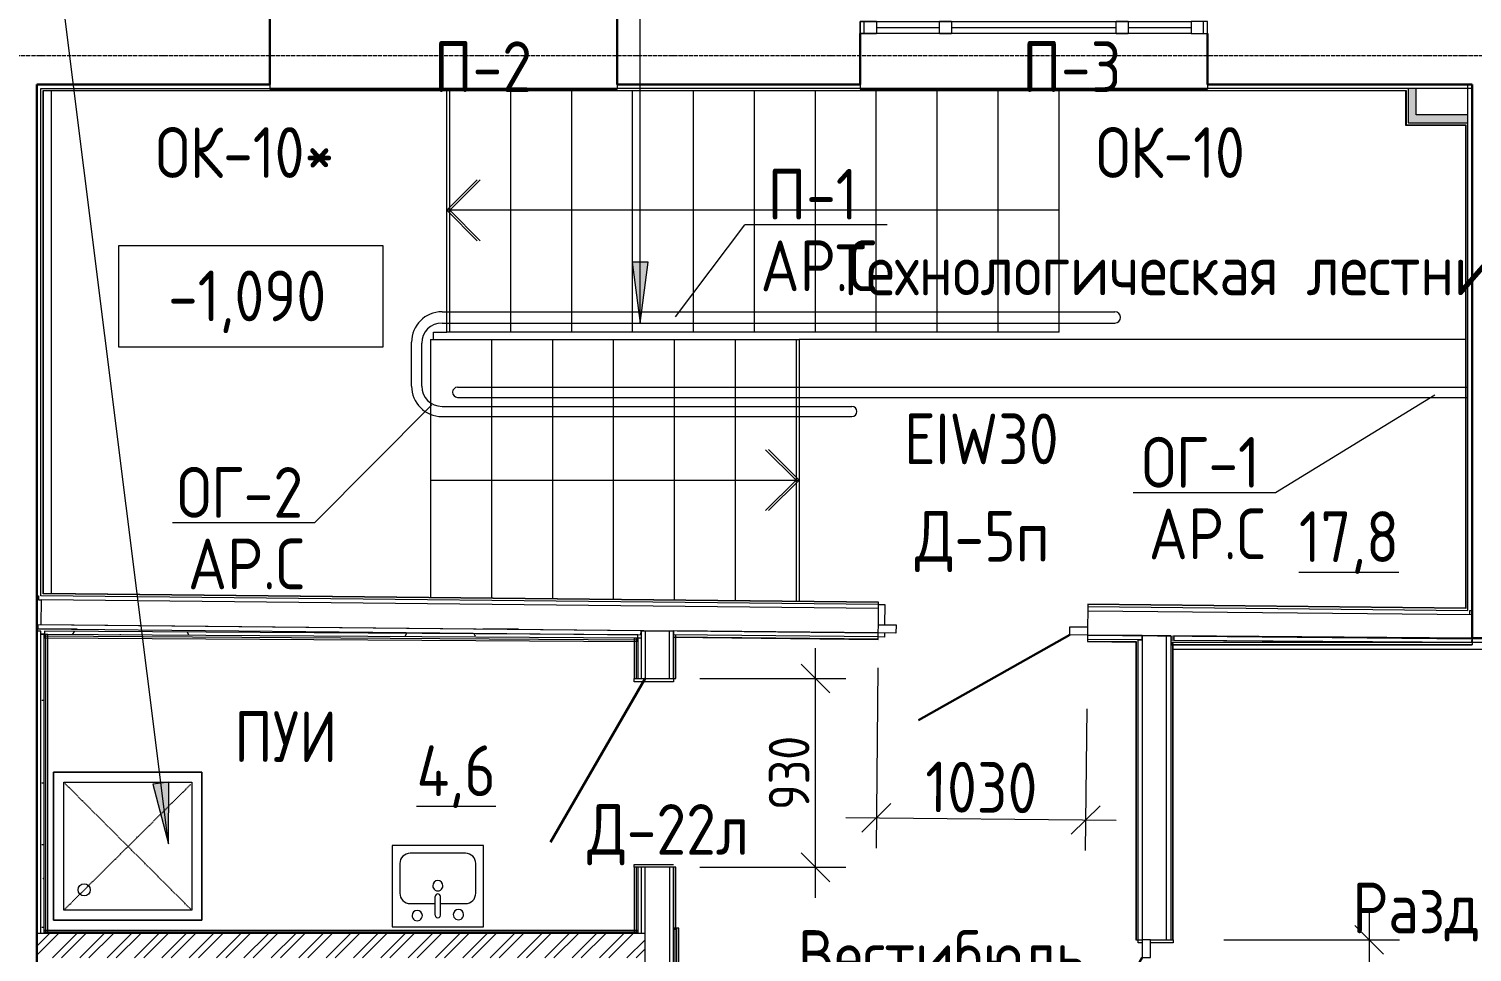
# Model space of a CAD drawing. Header units: millimetres. Extents: x -11345 to 411485, y -9810 to 73012.
# Drawn here: x 42759 to 49867, y 15828 to 20376 of the extents above; entities that cross this region are included whole.
import ezdxf

# ---------------------------------------------------------------- set-up
doc = ezdxf.new("R2010")
doc.units = ezdxf.units.MM
for name, pattern in [('ADSK_Линия сетки', [25, 20, -2.5, 0, -2.5]), ('ADSK_Штрихпунктирная 2 точки_ш15 п1_5 п1_5 п1_5', [19.5, 15, -1.5, 0, -1.5, 0, -1.5]), ('Hidden', [7.14375, 4.7625, -2.38125])]:
    doc.linetypes.add(name, pattern=pattern)
for name, color, linetype, lineweight in [('_ Окна', 7, 'Continuous', 9), ('Аннотация', 7, 'Continuous', 18), ('Двери', 7, 'Continuous', 9), ('Лестницы', 7, 'Continuous', 9), ('Марки дверей', 7, 'Continuous', 20), ('Марки окон', 7, 'Continuous', 20), ('Марки помещений', 7, 'Continuous', 20), ('Окна', 7, 'Continuous', 9), ('Оси', 253, 'Continuous', 9), ('Отметки', 7, 'Continuous', 9), ('Перекрытие', 7, 'Continuous', 9), ('Размеры', 7, 'Continuous', 5), ('Сантехника', 7, 'Continuous', 18), ('Стены внутренние', 7, 'Continuous', 18), ('Стены наружные', 7, 'Continuous', 18), ('Стены несущие', 7, 'Continuous', 30), ('Стены отделка', 7, 'Continuous', 30), ('Стены перегородки', 7, 'Continuous', 30), ('Стены штриховка', 7, 'Continuous', 9), ('Стрелки вверх', 7, 'Continuous', 18)]:
    doc.layers.add(name, color=color, linetype=linetype, lineweight=lineweight)
doc.layers.add('Линии', color=7, linetype='Continuous', lineweight=9, true_color=0x00a600)
doc.styles.add('GOST Common_2', font='GOST_Common.ttf', dxfattribs={"width": 0.9, "height": 250})
doc.styles.add('GOST Common_3', font='GOST_Common.ttf', dxfattribs={"width": 0.9, "height": 250})
doc.styles.add('GOST Common_7', font='GOST_Common.ttf', dxfattribs={"width": 0.9, "height": 200})
doc.dimstyles.new('ADSK_Основной_2_5_мм_Округление_до_1_мм', dxfattribs={"dimscale": 304.8, "dimtxt": 250, "dimasz": 0.463911, "dimexe": 0.492126, "dimexo": 0.492126, "dimgap": 0.098425, "dimtad": 1, "dimdec": 0, "dimdsep": 46, "dimtxsty": 'GOST Common_3', "dimblk1": 'OBLIQUE', "dimblk2": 'OBLIQUE', "dimsah": 1, "dimcen": 0.09, "dimdle": 0.492126, "dimazin": 2, "dimtfac": 1, "dimtdec": 0, "dimtix": 1, "dimtmove": 0, "dimatfit": 3, "dimfxl": 1, "dimtvp": 1, "dimtolj": 1, "dimtzin": 0, "dimlwd": 20, "dimlwe": 20, "dimarcsym": 2})
doc.dimstyles.new('ADSK_Основной_2_мм', dxfattribs={"dimscale": 304.8, "dimtxt": 201.142999, "dimasz": 0.463911, "dimexe": 0.492126, "dimexo": 0.492126, "dimgap": 0.098425, "dimtad": 1, "dimrnd": 0.01, "dimdsep": 46, "dimtxsty": 'GOST Common_7', "dimblk1": 'OBLIQUE', "dimblk2": 'OBLIQUE', "dimsah": 1, "dimcen": 0.09, "dimdle": 0.492126, "dimazin": 2, "dimtfac": 1, "dimtdec": 4, "dimtix": 1, "dimtmove": 0, "dimatfit": 3, "dimfxl": 1, "dimtvp": 1, "dimtolj": 1, "dimtzin": 0, "dimlwd": 20, "dimlwe": 20, "dimarcsym": 2})
pattern_1 = [(0, (32053.86, 0), (406.4, 101.6), [33.528, -271.272, 33.528, -271.272, -1625.6]), (0, (32053.86, 0), (406.4, 101.6), [-609.6, 33.528, -576.072, 33.528, -271.272, -711.2]), (0, (32053.86, 0), (406.4, 101.6), [-1524, 33.528, -169.672, 33.528, -474.472]), (120, (32206.26, 50.8), (-291.1882, 301.15272), [33.528, -271.272, 33.528, -271.272, -1625.6]), (120, (32206.26, 50.8), (-291.1882, 301.15272), [-609.6, 33.528, -576.072, 33.528, -271.272, -711.2]), (120, (32206.26, 50.8), (-291.1882, 301.15272), [-1524, 33.528, -169.672, 33.528, -474.472]), (240, (32257.06, 254), (-115.2118, -402.75272), [33.528, -271.272, 33.528, -271.272, -1625.6]), (240, (32257.06, 254), (-115.2118, -402.75272), [-609.6, 33.528, -576.072, 33.528, -271.272, -711.2]), (240, (32257.06, 254), (-115.2118, -402.75272), [-1524, 33.528, -169.672, 33.528, -474.472])]

# ---------------------------------------------------------------- blocks, each defined once
blk = doc.blocks.new('AC_Дверь_Однопольная_Деревянная - 900х2100Н композитная Д-22л-3421820-План 1-го этажа')
at = {"layer": 'Двери', "lineweight": 30}
blk.add_line((465, 60), (-340.4, 525), dxfattribs=at)
blk = doc.blocks.new('Shower Tray _1_ - 730 x 730mm-V7-План 1-го этажа')
at = {"layer": 'Сантехника'}
for p, q in [((-365, 365), (-365, -365)), ((365, 365), (-365, 365)), ((-365, -365), (-365, 365)), ((-365, 365), (365, 365)), ((365, -365), (365, 365)), ((365, 365), (365, -365)), ((-315, -315), (-315, 315)), ((-315, 315), (315, 315)), ((315, 315), (315, -315)), ((315, -315), (-315, -315)), ((-365, -365), (365, -365)), ((365, -365), (-365, -365))]:
    blk.add_line(p, q, dxfattribs=at)
at = {"layer": 'Сантехника', "color": 8, "linetype": 'Hidden', "lineweight": 9, "true_color": 0x808080}
for p, q in [((-315, -315), (315, 315)), ((-315, 315), (304.3, -309.7))]:
    blk.add_line(p, q, dxfattribs=at)
at = {"layer": 'Сантехника'}
blk.add_circle((-215, 215), 30, dxfattribs=at)
blk = doc.blocks.new('Sink - Kitchen _11_ - 450 x 400mm-658719-План 1-го этажа')
at = {"layer": 'Сантехника'}
for p, q in [((240.7, 202.3), (-209.3, 202.3)), ((-209.3, 202.3), (-209.3, -197.7)), ((-209.3, 202.3), (-209.3, -197.7)), ((240.7, 202.3), (-209.3, 202.3)), ((3, 145.2), (3, 53.1)), ((28.4, 145.2), (28.4, 53.1)), ((240.7, -197.7), (240.7, 202.3)), ((240.7, -197.7), (240.7, 202.3)), ((3, 88), (-120.4, 88)), ((151.8, 88), (28.4, 88)), ((-171.2, 37.2), (-171.2, -108.8)), ((202.6, -108.8), (202.6, 37.2)), ((-209.3, -197.7), (240.7, -197.7)), ((-209.3, -197.7), (240.7, -197.7)), ((-120.4, -159.6), (151.8, -159.6))]:
    blk.add_line(p, q, dxfattribs=at)
for centre, radius, start, end in [((-85.9, 142.1), 25.4, 360, 180), ((15.7, 145.2), 12.7, 360, 180), ((117.3, 147.3), 25.4, 360, 180), ((117.3, 147.3), 25.4, 180, 0), ((-120.4, 37.2), 50.8, 90, 180), ((-85.9, 142.1), 25.4, 180, 0), ((151.8, 37.2), 50.8, 360, 90), ((15.7, 0), 25.4, 360, 180), ((15.7, 0), 25.4, 180, 0), ((15.7, 53.1), 12.7, 180, 0), ((-120.4, -108.8), 50.8, 180, 270), ((151.8, -108.8), 50.8, 270, 0)]:
    blk.add_arc(centre, radius, start, end, dxfattribs=at)
blk = doc.blocks.new('АС_Дверь_Однопольная_Алюминиевая - 1030х2200 алюм ост с мат_плёнкой Д19л-6262971-План 1-го этажа')
at = {"layer": 'Двери'}
for p, q in [((-303, -20), (-390, -20)), ((-390, -20), (-390, -60)), ((-390, -60), (-303, -60)), ((-303, -60), (-303, -20)), ((640, -20), (553, -20)), ((553, -20), (553, -60)), ((553, -60), (640, -60)), ((640, -60), (640, -20))]:
    blk.add_line(p, q, dxfattribs=at)
at = {"layer": 'Двери', "lineweight": 30}
blk.add_line((-303, -60), (438.3, -488), dxfattribs=at)
blk = doc.blocks.new('окна_rehau_трехпольное - 1710х630 и 610Н_нов_ ок-10-V42-План 1-го этажа')
at = {"layer": '_ Окна', "lineweight": 18}
for p, q in [((-855, -5), (-855, 55)), ((-855, 55), (-775, 55)), ((-775, 55), (-775, -5)), ((-465, -5), (-465, 55)), ((-465, 55), (-405, 55)), ((-405, 55), (-405, -5)), ((405, -5), (405, 55)), ((405, 55), (465, 55)), ((465, 55), (465, -5)), ((775, 55), (775, -5)), ((855, 55), (775, 55)), ((855, -5), (855, 55)), ((-775, -5), (-855, -5)), ((-405, -5), (-465, -5)), ((465, -5), (405, -5)), ((775, -5), (855, -5))]:
    blk.add_line(p, q, dxfattribs=at)
at = {"layer": '_ Окна'}
for p, q in [((-835, -5), (-835, 55)), ((-775, 25), (-465, 25)), ((-405, 25), (405, 25)), ((465, 25), (775, 25)), ((835, -5), (835, 55))]:
    blk.add_line(p, q, dxfattribs=at)
at = {"layer": 'Окна'}
for p, q in [((-855, 55), (-855, -5)), ((-775, 55), (-855, 55)), ((-775, 55), (-465, 55)), ((-405, 55), (-465, 55)), ((-405, 55), (405, 55)), ((465, 55), (405, 55)), ((465, 55), (775, 55)), ((855, 55), (775, 55)), ((855, -5), (855, 55)), ((-855, -5), (-775, -5)), ((-465, -5), (-775, -5)), ((-465, -5), (-405, -5)), ((405, -5), (-405, -5)), ((405, -5), (465, -5)), ((775, -5), (465, -5)), ((775, -5), (855, -5))]:
    blk.add_line(p, q, dxfattribs=at)
blk = doc.blocks.new('АС_Дверь_Однопольная_Алюминиевая - 1000х2200 алюм ост Д27пр EIW30-6941240-План 1-го этажа')
at = {"layer": 'Двери'}
for p, q in [((-390, -20), (-303, -20)), ((-390, -60), (-390, -20)), ((-303, -60), (-390, -60)), ((-303, -20), (-303, -60)), ((553, -20), (640, -20)), ((553, -60), (553, -20)), ((640, -60), (553, -60)), ((640, -20), (640, -60))]:
    blk.add_line(p, q, dxfattribs=at)
at = {"layer": 'Двери', "lineweight": 30}
blk.add_line((553, -60), (-188.3, -488), dxfattribs=at)
blk = doc.blocks.new('Высотные отметки - Рамка-12095-План 1-го этажа')
at = {"layer": 'Аннотация', "lineweight": 20}
for p, q in [((-6.5, 0), (-6.5, 5)), ((-6.5, 5), (6.5, 5)), ((6.5, 5), (6.5, 0)), ((6.5, 0), (-6.5, 0))]:
    blk.add_line(p, q, dxfattribs=at)
blk = doc.blocks.new('_Oblique')
at = {"color": 0, "linetype": 'ByBlock', "lineweight": -2}
blk.add_line((-0.5, -0.5), (0.5, 0.5), dxfattribs=at)
blk = doc.blocks.new('DIMBLOCK65-План 1-го этажа')
at = {"layer": 'Defpoints', "color": 0, "transparency": 16777216}
for p in [(48493.4, 15889.5), (48493.4, 14859.5), (49359.4, 14859.5)]:
    blk.add_point(p, dxfattribs=at)
at = {"layer": 'Размеры', "color": 0, "transparency": 16777216}
for p, q in [((49359.4, 16039.5), (49359.4, 14709.5)), ((48643.4, 15889.5), (49509.4, 15889.5)), ((48643.4, 14859.5), (49509.4, 14859.5))]:
    blk.add_line(p, q, dxfattribs=at)
at = {"layer": 'Размеры', "color": 0, "transparency": 16777216, "xscale": 141.4, "yscale": 141.4, "zscale": 141.4}
for p, rotation in [((49359.4, 15889.5), 90), ((49359.4, 14859.5), 270)]:
    blk.add_blockref('_Oblique', p, dxfattribs=dict(at, rotation=rotation))
at = {"layer": 'Размеры', "color": 0, "lineweight": 20, "transparency": 16777216, "insert": (49229.4, 15374.5), "char_height": 200, "width": 560.473, "attachment_point": 5, "rotation": 90, "style": 'GOST Common_7'}
blk.add_mtext('\\A1;1030', dxfattribs=at)
blk = doc.blocks.new('DIMBLOCK66-План 1-го этажа')
at = {"layer": 'Defpoints', "color": 0, "transparency": 16777216}
for p in [(45913.9, 17176.2), (46633.2, 17176.2), (45913.9, 16246.2)]:
    blk.add_point(p, dxfattribs=at)
at = {"layer": 'Размеры', "color": 0, "transparency": 16777216}
for p, q in [((46633.2, 16096.2), (46633.2, 17326.2)), ((46063.9, 17176.2), (46783.2, 17176.2)), ((46063.9, 16246.2), (46783.2, 16246.2))]:
    blk.add_line(p, q, dxfattribs=at)
at = {"layer": 'Размеры', "color": 0, "transparency": 16777216, "xscale": 141.4, "yscale": 141.4, "zscale": 141.4}
for p, rotation in [((46633.2, 17176.2), 90), ((46633.2, 16246.2), 270)]:
    blk.add_blockref('_Oblique', p, dxfattribs=dict(at, rotation=rotation))
at = {"layer": 'Размеры', "color": 0, "lineweight": 20, "transparency": 16777216, "insert": (46503.2, 16711.2), "char_height": 200, "width": 454.106, "attachment_point": 5, "rotation": 90, "style": 'GOST Common_7'}
blk.add_mtext('\\A1;930', dxfattribs=at)
blk = doc.blocks.new('ADSK_Аннотация_Текст_сВыноской - Текст с выноской 2-3166239-План 1-го этажа')
at = {"layer": 'Аннотация', "lineweight": 20}
blk.add_line((-3.5, 0), (3.5, 0), dxfattribs=at)
blk = doc.blocks.new('DIMBLOCK115-План 1-го этажа')
at = {"layer": 'Defpoints', "color": 0, "transparency": 16777216}
for p in [(46942.3, 17378.2), (47970.3, 17176.9), (47963.1, 16479.6)]:
    blk.add_point(p, dxfattribs=at)
at = {"layer": 'Размеры', "color": 0, "transparency": 16777216}
for p, q in [((46940.7, 17228.2), (46931.7, 16340.1)), ((47968.7, 17026.9), (47961.6, 16329.6)), ((46783.2, 16491.7), (48113.1, 16478.1))]:
    blk.add_line(p, q, dxfattribs=at)
at = {"layer": 'Размеры', "color": 0, "transparency": 16777216, "xscale": 141.4, "yscale": 141.4, "zscale": 141.4}
for p, rotation in [((46933.2, 16490.1), 179.4149209932886), ((47963.1, 16479.6), 359.4149209932886)]:
    blk.add_blockref('_Oblique', p, dxfattribs=dict(at, rotation=rotation))
at = {"layer": 'Размеры', "color": 0, "lineweight": 20, "transparency": 16777216, "insert": (47449.8, 16639.9), "char_height": 250, "width": 700.591, "attachment_point": 5, "rotation": 359.41492, "style": 'GOST Common_3'}
blk.add_mtext('\\A1;1030', dxfattribs=at)
blk = doc.blocks.new('оси')
at = {"layer": 'Оси', "linetype": 'ADSK_Линия сетки'}
blk.add_line((-5146.135, 22400), (62505.288, 22400), dxfattribs=at)

msp = doc.modelspace()

# ---------------------------------------------------------------- hatches: boundary and pattern name
at = {"layer": 'Аннотация', "lineweight": 9}
for points in [[(45769.41346, 18926.853), (45808.90921, 19226.853), (45729.91771, 19226.853)], [(43446.68098, 16362.60869), (43448.60682, 16665.19125), (43370.22707, 16655.37945)]]:
    msp.add_hatch(color=256, dxfattribs=at).paths.add_polyline_path(points)
at = {"layer": 'Стены внутренние'}
for points in [[(49591.26079, 19953.02494), (49591.26079, 20082.52494), (49551.26079, 20082.52494), (49551.26079, 19953.02494)], [(49843.86393, 19913.02494), (49846.26079, 19913.02494), (49846.26079, 19953.02494), (49551.26079, 19953.02494), (49551.26079, 19913.02494), (49836.26079, 19913.02494)]]:
    msp.add_hatch(color=256, dxfattribs=at).paths.add_polyline_path(points)
at = {"layer": 'Стены внутренние', "lineweight": 9}
h = msp.add_hatch(dxfattribs=at)
h.set_pattern_fill('FP_12', color=256, style=0, pattern_type=2)
h.set_pattern_definition(pattern_1)
h.paths.add_polyline_path([(42818.86393, 15856.6821), (42833.86393, 15856.6821), (42833.86393, 17393.57571), (42818.86393, 17393.57571), (42818.86393, 15857.93533)])
h = msp.add_hatch(dxfattribs=at)
h.set_pattern_fill('FP_12', color=256, style=0, pattern_type=2)
h.set_pattern_definition(pattern_1)
h.paths.add_polyline_path([(45757.37357, 17376.29454), (45757.46998, 17391.29423), (42835.46998, 17410.07537), (42835.37357, 17395.07568), (45740.86393, 17376.40066)])
at = {"layer": 'Стены штриховка', "lineweight": 9}
h = msp.add_hatch(dxfattribs=at)
h.set_pattern_fill('ANSI32', color=256, scale=10)
h.paths.add_polyline_path([(45793.86393, 15920.1821), (42798.86393, 15920.1821), (42798.86393, 15800.1821), (45793.86393, 15800.1821)])
h.paths.add_polyline_path([(45793.86393, 15630.1821), (45793.86393, 15510.1821), (45241.36393, 15510.1821), (45241.36393, 15630.1821)])

# ---------------------------------------------------------------- linework, layer by layer
at = {"layer": 'Аннотация', "lineweight": 9}
for p, q in [((45769.41346, 18926.853), (45769.41346, 24537.86438)), ((43446.68098, 16362.60869), (42709.1861, 22253.94737)), ((45808.90921, 19226.853), (45729.91771, 19226.853)), ((45729.91771, 19226.853), (45769.41346, 18926.853)), ((45769.41346, 18926.853), (45808.90921, 19226.853)), ((43448.60682, 16665.19125), (43370.22707, 16655.37945)), ((43370.22707, 16655.37945), (43446.68098, 16362.60869)), ((43446.68098, 16362.60869), (43448.60682, 16665.19125))]:
    msp.add_line(p, q, dxfattribs=at)
at = {"layer": 'Аннотация', "lineweight": 20}
for p, q in [((45943.36917, 18957.14294), (46285.82078, 19410.89472)), ((49683.70767, 18572.28165), (48897.97052, 18090.53066)), ((44743.9909, 18523.97148), (44166.39463, 17942.45418))]:
    msp.add_line(p, q, dxfattribs=at)
at = {"layer": 'Лестницы'}
for p, q in [((42868.86393, 20070.52494), (42868.86393, 17594.44111)), ((44817.53931, 18882.25975), (44817.53931, 20070.52494)), ((44817.53931, 18882.25975), (44817.53931, 20070.52494)), ((44832.53931, 18882.25975), (44832.53931, 20070.52494)), ((45132.53931, 18882.25975), (45132.53931, 20070.52494)), ((45132.53931, 18882.25975), (45132.53931, 20070.52494)), ((45432.53931, 18882.25975), (45432.53931, 20070.52494)), ((45432.53931, 18882.25975), (45432.53931, 20070.52494)), ((45732.53931, 18882.25975), (45732.53931, 20070.52494)), ((45732.53931, 18882.25975), (45732.53931, 20070.52494)), ((46032.53931, 18882.25975), (46032.53931, 20070.52494)), ((46032.53931, 18882.25975), (46032.53931, 20070.52494)), ((46332.53931, 18882.25975), (46332.53931, 20070.52494)), ((46332.53931, 18882.25975), (46332.53931, 20070.52494)), ((46632.53931, 18882.25975), (46632.53931, 20070.52494)), ((46632.53931, 18882.25975), (46632.53931, 20070.52494)), ((46932.53931, 18882.25975), (46932.53931, 20070.52494)), ((46932.53931, 18882.25975), (46932.53931, 20070.52494)), ((47232.53931, 18882.25975), (47232.53931, 20070.52494)), ((47232.53931, 18882.25975), (47232.53931, 20070.52494)), ((47532.53931, 18882.25975), (47532.53931, 20070.52494)), ((47532.53931, 18882.25975), (47532.53931, 20070.52494)), ((47832.53931, 18882.25975), (47832.53931, 20070.52494)), ((47832.53931, 18882.25975), (47832.53931, 20070.52494)), ((44737.53931, 18845.36706), (44737.53931, 17575.37685)), ((44737.53931, 18845.36706), (45037.53931, 18845.36706)), ((44737.53931, 18845.36706), (44737.53931, 17575.37685)), ((44752.53931, 18882.25975), (44817.53931, 18882.25975)), ((44752.53931, 18846.81502), (44752.53931, 18882.25975)), ((44752.53931, 18846.81502), (44752.53931, 18845.36706)), ((44752.53931, 18846.81502), (45052.53931, 18846.81502)), ((44752.53931, 18846.81502), (44752.53931, 18845.36706)), ((44832.53931, 18882.25975), (44817.53931, 18882.25975)), ((45132.53931, 18882.25975), (44832.53931, 18882.25975)), ((45037.53931, 18845.36706), (45337.53931, 18845.36706)), ((45037.53931, 18845.36706), (45037.53931, 17572.31327)), ((45037.53931, 18845.36706), (45037.53931, 17572.31327)), ((45052.53931, 18846.81502), (45352.53931, 18846.81502)), ((45052.53931, 18846.81502), (45052.53931, 18845.36706)), ((45052.53931, 18846.81502), (45052.53931, 18845.36706)), ((45432.53931, 18882.25975), (45132.53931, 18882.25975)), ((45337.53931, 18845.36706), (45637.53931, 18845.36706)), ((45337.53931, 18845.36706), (45337.53931, 17569.2497)), ((45337.53931, 18845.36706), (45337.53931, 17569.2497)), ((45352.53931, 18846.81502), (45652.53931, 18846.81502)), ((45352.53931, 18846.81502), (45352.53931, 18845.36706)), ((45352.53931, 18846.81502), (45352.53931, 18845.36706)), ((45732.53931, 18882.25975), (45432.53931, 18882.25975)), ((45637.53931, 18845.36706), (45937.53931, 18845.36706)), ((45637.53931, 18845.36706), (45637.53931, 17566.18613)), ((45637.53931, 18845.36706), (45637.53931, 17566.18613)), ((45652.53931, 18846.81502), (45952.53931, 18846.81502)), ((45652.53931, 18846.81502), (45652.53931, 18845.36706)), ((45652.53931, 18846.81502), (45652.53931, 18845.36706)), ((46032.53931, 18882.25975), (45732.53931, 18882.25975)), ((45937.53931, 18845.36706), (46237.53931, 18845.36706)), ((45937.53931, 18845.36706), (45937.53931, 17563.12255)), ((45937.53931, 18845.36706), (45937.53931, 17563.12255)), ((45952.53931, 18846.81502), (46252.53931, 18846.81502)), ((45952.53931, 18846.81502), (45952.53931, 18845.36706)), ((45952.53931, 18846.81502), (45952.53931, 18845.36706)), ((46332.53931, 18882.25975), (46032.53931, 18882.25975)), ((46237.53931, 18845.36706), (46537.53931, 18845.36706)), ((46237.53931, 18845.36706), (46237.53931, 17560.05898)), ((46237.53931, 18845.36706), (46237.53931, 17560.05898)), ((46252.53931, 18846.81502), (46552.53931, 18846.81502)), ((46252.53931, 18846.81502), (46252.53931, 18845.36706)), ((46252.53931, 18846.81502), (46252.53931, 18845.36706)), ((46632.53931, 18882.25975), (46332.53931, 18882.25975)), ((46537.53931, 18845.36706), (46537.53931, 17556.99541)), ((46932.53931, 18882.25975), (46632.53931, 18882.25975)), ((47232.53931, 18882.25975), (46932.53931, 18882.25975)), ((47532.53931, 18882.25975), (47232.53931, 18882.25975)), ((47832.53931, 18882.25975), (47532.53931, 18882.25975))]:
    msp.add_line(p, q, dxfattribs=at)
at = {"layer": 'Линии', "color": 7, "linetype": 'ADSK_Штрихпунктирная 2 точки_ш15 п1_5 п1_5 п1_5'}
msp.add_line((45655.72247, 20432.52494), (45655.72247, 20092.52494), dxfattribs=at)
at = {"layer": 'Линии', "color": 7, "lineweight": 18}
for p, q in [((44793.85701, 18982.52494), (48107.53931, 18982.52494)), ((44793.85701, 18927.25975), (48107.53931, 18927.25975)), ((44643.85701, 18616.55339), (44643.85701, 18832.52494)), ((44693.85701, 18616.55339), (44693.85701, 18827.25975)), ((44870.70001, 18610.94073), (49846.26079, 18610.94073)), ((44870.70001, 18560.94073), (49846.26079, 18560.94073)), ((44793.85701, 18516.55339), (46812.53931, 18516.55339)), ((44793.85701, 18466.55339), (46812.53931, 18466.55339))]:
    msp.add_line(p, q, dxfattribs=at)
for centre, radius, start, end in [((44793.85701, 18832.52494), 150, 90, 180), ((48107.53931, 18954.89235), 27.63259, 270, 90), ((44793.85701, 18827.25975), 100, 90, 180), ((44793.85701, 18616.55339), 150, 180, 270), ((44793.85701, 18616.55339), 100, 180, 270), ((44870.70001, 18585.94073), 25, 90, 270), ((46812.53931, 18491.55339), 25, 270, 90)]:
    msp.add_arc(centre, radius, start, end, dxfattribs=at)
at = {"layer": 'Перекрытие'}
for p, q in [((42868.86393, 20070.52494), (42868.86393, 17594.44111)), ((44817.53931, 18882.25975), (44817.53931, 20070.52494)), ((44752.53931, 18846.81502), (44752.53931, 18882.25975)), ((44752.53931, 18882.25975), (44817.53931, 18882.25975)), ((49834.26079, 18846.81502), (46552.53931, 18846.81502)), ((46552.53931, 18846.81502), (46552.53931, 17556.84223)), ((46943.92565, 17540.8448), (46973.92409, 17540.53846)), ((46973.92409, 17540.53846), (46972.90295, 17440.54367)), ((42996.78408, 17418.94769), (42798.86393, 17418.94769)), ((45170.48727, 17418.94769), (44994.62391, 17418.94769)), ((42835.37213, 17394.85231), (42818.86393, 17395.05943)), ((46972.29027, 17380.5468), (46942.29183, 17380.85314)), ((46972.49449, 17400.54576), (46972.29027, 17380.5468)), ((48397.48538, 17374.45092), (48382.5727, 17374.45092)), ((48382.5727, 17366.14512), (48397.42017, 17365.9935)), ((48484.31514, 17365.10614), (49527.7261, 17354.45092)), ((53042.56929, 17319.45092), (48394.5727, 17319.45092)), ((45740.86393, 17160.1821), (45740.86393, 17176.15112)), ((45933.86393, 17160.1821), (45740.86393, 17160.1821)), ((45933.86393, 17176.15112), (45933.86393, 17160.1821)), ((45740.86393, 16246.15112), (45740.86393, 16260.1821)), ((45740.86393, 16260.1821), (45933.86393, 16260.1821)), ((48222.5727, 15874.45092), (48222.5727, 15889.45092)), ((48242.5727, 15874.45092), (48222.5727, 15874.45092)), ((48394.5727, 15874.45092), (48282.5727, 15874.45092)), ((48394.5727, 15889.45092), (48394.5727, 15874.45092))]:
    msp.add_line(p, q, dxfattribs=at)
at = {"layer": 'Стены внутренние'}
for p, q in [((45655.72247, 20082.52494), (43945.72247, 20082.52494)), ((48563.39442, 20082.52494), (46853.39442, 20082.52494))]:
    msp.add_line(p, q, dxfattribs=at)
at = {"layer": 'Стены наружные'}
for p, q in [((43945.72247, 20079.4839), (45655.72247, 20079.4839)), ((46853.39442, 20079.4839), (48563.39442, 20079.4839))]:
    msp.add_line(p, q, dxfattribs=at)
at = {"layer": 'Стены несущие'}
for p, q in [((43945.72247, 20102.52494), (43945.72247, 20432.52494)), ((45655.72247, 20102.52494), (45655.72247, 20432.52494)), ((46853.39442, 20102.52494), (46853.39442, 20352.52494)), ((48563.39442, 20102.52494), (48563.39442, 20352.52494)), ((42798.86393, 20102.52494), (43945.72247, 20102.52494)), ((42798.86393, 13341.73167), (42798.86393, 20102.52494)), ((46853.39442, 20102.52494), (45655.72247, 20102.52494)), ((49866.26079, 20102.52494), (48563.39442, 20102.52494)), ((49866.26079, 20102.52494), (49866.26079, 17374.45092)), ((49866.26079, 17374.45092), (62798.86393, 17374.45092))]:
    msp.add_line(p, q, dxfattribs=at)
at = {"layer": 'Стены отделка', "lineweight": 9}
for p, q in [((42818.86393, 17582.96956), (42818.86393, 20082.52494)), ((42818.86393, 20082.52494), (43945.72247, 20082.52494)), ((42830.86393, 17594.84764), (42830.86393, 20070.52494)), ((49539.26079, 20070.52494), (42830.86393, 20070.52494)), ((43945.72247, 20102.52494), (43945.72247, 20079.4839)), ((45655.72247, 20102.52494), (45655.72247, 20079.4839)), ((46853.39442, 20082.52494), (45655.72247, 20082.52494)), ((46853.39442, 20102.52494), (46853.39442, 20079.4839)), ((48563.39442, 20102.52494), (48563.39442, 20079.4839)), ((49843.86393, 20082.52494), (48563.39442, 20082.52494)), ((49539.26079, 20070.52494), (49539.26079, 19903.02494)), ((49551.26079, 20082.52494), (49551.26079, 19913.02494)), ((49591.26079, 19953.02494), (49591.26079, 20082.52494)), ((49843.86393, 20102.52494), (49843.86393, 20082.52494)), ((49866.26079, 20082.52494), (49846.26079, 20082.52494)), ((49846.26079, 17511.20642), (49846.26079, 20082.52494)), ((49551.26079, 19913.02494), (49846.26079, 19913.02494)), ((49846.26079, 19953.02494), (49591.26079, 19953.02494)), ((49541.26079, 19901.02494), (49834.26079, 19901.02494)), ((49834.26079, 19901.02494), (49834.26079, 17523.32958)), ((42798.86393, 17583.1738), (42807.13965, 17583.08929)), ((42807.13965, 17583.08929), (42806.93542, 17563.09033)), ((42806.93542, 17563.09033), (42819.23086, 17562.96477)), ((46944.04819, 17552.84418), (42830.86393, 17594.84764)), ((46943.72142, 17520.84584), (46944.04819, 17552.84418)), ((47973.99449, 17542.32646), (47973.66772, 17510.32813)), ((49834.26079, 17523.32958), (47973.99449, 17542.32646)), ((49856.15867, 17491.1043), (49856.3629, 17511.10325)), ((49856.3629, 17511.10325), (49866.26079, 17511.00218)), ((42803.79781, 17440.88074), (42803.5976, 17420.88175)), ((42803.5976, 17420.88175), (45773.67337, 17391.14738)), ((45773.87358, 17411.14638), (42803.79781, 17440.88074)), ((42818.86393, 17409.92122), (42798.86393, 17409.92122)), ((42818.86393, 15920.1821), (42818.86393, 17409.92122)), ((42851.86393, 17393.57571), (42818.86393, 17393.57571)), ((42835.46998, 17410.07537), (42835.25788, 17377.07605)), ((42835.25788, 17377.07605), (45757.25788, 17358.29492)), ((45757.46998, 17391.29423), (42835.46998, 17410.07537)), ((42851.86393, 15920.1821), (42851.86393, 17393.57571)), ((45773.86393, 17374.79458), (45740.86393, 17374.79458)), ((45740.86393, 17374.79458), (45740.86393, 17176.15112)), ((45757.25788, 17358.29492), (45757.46998, 17391.29423)), ((45773.67337, 17391.14738), (45773.87358, 17411.14638)), ((45793.86393, 17410.1821), (45773.86393, 17410.1821)), ((45773.86393, 17410.1821), (45773.86393, 17374.79458)), ((45933.86393, 17410.1821), (45913.86393, 17410.1821)), ((45933.87368, 17411.15206), (45933.66946, 17391.1531)), ((45933.66946, 17391.1531), (45933.86393, 17391.15112)), ((45933.86393, 17391.15112), (45933.86393, 17410.1821)), ((45933.86393, 17379.15049), (46942.16929, 17368.85377)), ((45945.86393, 17176.15112), (45945.86393, 17391.02858)), ((46942.16929, 17368.85377), (46942.49606, 17400.8521)), ((47972.44236, 17390.33438), (47972.11559, 17358.33605)), ((47972.11559, 17358.33605), (48210.5727, 17355.90095)), ((48210.5727, 17355.90095), (48210.5727, 15889.45092)), ((48222.5727, 17367.77903), (48242.38686, 17367.57669)), ((48222.5727, 17365.7745), (48222.5727, 17367.77903)), ((48242.5727, 17365.7745), (48222.5727, 17365.7745)), ((48242.38686, 17367.57669), (48242.59109, 17387.57565)), ((48382.5727, 17385.77558), (48362.5727, 17385.77558)), ((48382.5727, 17385.77558), (48382.5727, 15889.45092)), ((48394.5727, 17348.45092), (48382.5727, 17348.45092)), ((48388.5727, 17354.45092), (56376.36393, 17354.45092)), ((48388.5727, 17354.45092), (48388.5727, 17342.45092)), ((48394.5727, 15889.45092), (48394.5727, 17348.45092)), ((48397.5727, 17385.77558), (48397.41849, 17365.77618)), ((48397.41849, 17365.77618), (49866.10657, 17354.45152)), ((49866.26079, 17374.45092), (48397.5727, 17385.77558)), ((49866.10657, 17354.45152), (49866.26079, 17374.45092)), ((49866.26079, 17374.45092), (49866.26079, 17342.45092)), ((48388.5727, 17342.45092), (49866.26079, 17342.45092)), ((45740.86393, 17176.15112), (45793.86393, 17176.15112)), ((45913.86393, 17176.15112), (45945.86393, 17176.15112)), ((45793.86393, 16246.15112), (45740.86393, 16246.15112)), ((45740.86393, 16246.15112), (45740.86393, 15920.1821)), ((45945.86393, 16246.15112), (45913.86393, 16246.15112)), ((45945.86393, 15941.09037), (45945.86393, 16246.15112)), ((45757.36393, 15935.1821), (42835.36393, 15935.1821)), ((45932.03665, 15946.15112), (45932.03665, 15146.15112)), ((45960.03665, 15946.15112), (45932.03665, 15946.15112)), ((45933.86393, 14955.63919), (45933.86393, 15941.09037)), ((45933.86393, 15941.09037), (45945.86393, 15941.09037)), ((45960.03665, 15146.15112), (45960.03665, 15946.15112)), ((45793.86393, 15920.1821), (42798.86393, 15920.1821)), ((48210.5727, 15889.45092), (48242.5727, 15889.45092)), ((48362.5727, 15889.45092), (48394.5727, 15889.45092))]:
    msp.add_line(p, q, dxfattribs=at)
at = {"layer": 'Стены перегородки', "lineweight": 18}
for p, q in [((42819.23086, 17562.96477), (42818.0055, 17442.97103)), ((46943.72142, 17520.84584), (42819.23086, 17562.96477)), ((46942.90451, 17440.85002), (46943.72142, 17520.84584)), ((47973.66772, 17510.32813), (47972.85081, 17430.3323)), ((47973.66772, 17510.32813), (49866.26029, 17491.00114)), ((49865.03492, 17371.0074), (49866.26029, 17491.00114)), ((42818.0055, 17442.97103), (46942.49606, 17400.8521)), ((45913.86393, 17410.1821), (45793.86393, 17410.1821)), ((45793.86393, 17410.1821), (45793.86393, 17176.15112)), ((45913.86393, 17176.15112), (45913.86393, 17410.1821)), ((46942.49606, 17400.8521), (45933.87368, 17411.15206)), ((47972.44236, 17390.33438), (49865.03492, 17371.0074)), ((48242.59109, 17387.57565), (47972.44236, 17390.33438)), ((48242.5727, 17385.77558), (48242.5727, 15889.45092)), ((48362.5727, 17385.77558), (48242.5727, 17385.77558)), ((48362.5727, 15889.45092), (48362.5727, 17385.77558)), ((45793.86393, 17176.15112), (45913.86393, 17176.15112)), ((45913.86393, 16246.15112), (45793.86393, 16246.15112)), ((45793.86393, 13335.63919), (45793.86393, 16246.15112)), ((45913.86393, 16246.15112), (45913.86393, 14955.63919)), ((48282.5727, 15889.45092), (48362.5727, 15889.45092))]:
    msp.add_line(p, q, dxfattribs=at)
at = {"layer": 'Стены штриховка'}
for p, q in [((42828.86393, 17592.86796), (42828.86393, 20072.52494)), ((42828.86393, 20072.52494), (49541.26079, 20072.52494)), ((49541.26079, 20072.52494), (49541.26079, 19901.02494)), ((49539.26079, 19903.02494), (49836.26079, 19903.02494)), ((49539.26079, 19903.02494), (49539.26079, 19901.02494)), ((49836.26079, 19903.02494), (49836.26079, 17521.30906)), ((49539.26079, 19901.02494), (49541.26079, 19901.02494)), ((46943.92565, 17540.8448), (42818.86393, 17582.96956)), ((46944.02776, 17550.84428), (42828.86393, 17592.86796)), ((47973.87195, 17530.32708), (49846.26079, 17511.20642)), ((49836.26079, 17521.30906), (47973.97406, 17540.32656)), ((42833.86393, 15920.1821), (42833.86393, 17393.57571)), ((42835.31572, 17386.07586), (45757.31572, 17367.29473)), ((42835.37357, 17395.07568), (45757.37357, 17376.29454)), ((42842.86393, 15920.1821), (42842.86393, 17393.57571)), ((45749.86393, 17374.79458), (45749.86393, 17176.15112)), ((45758.86393, 17374.79458), (45758.86393, 17176.15112)), ((45773.86393, 17374.79458), (45773.86393, 17176.15112)), ((45933.86393, 17176.15112), (45933.86393, 17391.15112)), ((46942.29183, 17380.85314), (45933.86393, 17391.15112)), ((45933.86393, 17381.1506), (46942.18972, 17370.85366)), ((45943.86393, 17176.15112), (45943.86393, 17391.049)), ((47972.13602, 17360.33595), (48212.5727, 17357.88063)), ((47972.23813, 17370.33542), (48222.5727, 17367.77903)), ((48212.5727, 17357.88063), (48212.5727, 15889.45092)), ((48222.5727, 15889.45092), (48222.5727, 17365.7745)), ((48388.5727, 17344.45092), (49866.26079, 17344.45092)), ((48392.5727, 15889.45092), (48392.5727, 17348.45092)), ((45749.86393, 16246.15112), (45749.86393, 15920.1821)), ((45758.86393, 16246.15112), (45758.86393, 15920.1821)), ((45773.86393, 16246.15112), (45773.86393, 15920.1821)), ((45933.86393, 15941.09037), (45933.86393, 16246.15112)), ((45943.86393, 15941.09037), (45943.86393, 16246.15112)), ((45757.36393, 15926.1821), (42835.36393, 15926.1821)), ((45942.03665, 15146.15112), (45942.03665, 15946.15112)), ((45951.03665, 15146.15112), (45951.03665, 15946.15112))]:
    msp.add_line(p, q, dxfattribs=at)
at = {"layer": 'Стрелки вверх'}
for p, q in [((44817.53931, 19482.25975), (44967.53931, 19632.25975)), ((44832.53931, 19482.25975), (44982.53931, 19632.25975)), ((44832.53931, 19482.25975), (44817.53931, 19482.25975)), ((44817.53931, 19482.25975), (44967.53931, 19332.25975)), ((45132.53931, 19482.25975), (44832.53931, 19482.25975)), ((44832.53931, 19482.25975), (44982.53931, 19332.25975)), ((45432.53931, 19482.25975), (45132.53931, 19482.25975)), ((45732.53931, 19482.25975), (45432.53931, 19482.25975)), ((46032.53931, 19482.25975), (45732.53931, 19482.25975)), ((46332.53931, 19482.25975), (46032.53931, 19482.25975)), ((46632.53931, 19482.25975), (46332.53931, 19482.25975)), ((46932.53931, 19482.25975), (46632.53931, 19482.25975)), ((47232.53931, 19482.25975), (46932.53931, 19482.25975)), ((47532.53931, 19482.25975), (47232.53931, 19482.25975)), ((47832.53931, 19482.25975), (47532.53931, 19482.25975)), ((46537.53931, 18153.15389), (46387.53931, 18303.15389)), ((46552.53931, 18153.87787), (46402.53931, 18303.87787)), ((44737.53931, 18153.15389), (45037.53931, 18153.15389)), ((45037.53931, 18153.15389), (45337.53931, 18153.15389)), ((45337.53931, 18153.15389), (45637.53931, 18153.15389)), ((45637.53931, 18153.15389), (45937.53931, 18153.15389)), ((45937.53931, 18153.15389), (46237.53931, 18153.15389)), ((46237.53931, 18153.15389), (46537.53931, 18153.15389)), ((46537.53931, 18153.15389), (46387.53931, 18003.15389)), ((46552.53931, 18153.87787), (46402.53931, 18003.87787)), ((46537.53931, 18153.87787), (46552.53931, 18153.87787))]:
    msp.add_line(p, q, dxfattribs=at)

# ---------------------------------------------------------------- block references
msp.add_blockref('оси', (25553.42928, -2155))
at = {"layer": 'Аннотация', "lineweight": 20, "xscale": 100, "yscale": 100, "zscale": 100, "rotation": 180}
for p in [(46635.82078, 19410.89472), (48547.97052, 18090.53066), (43816.39463, 17942.45418)]:
    msp.add_blockref('ADSK_Аннотация_Текст_сВыноской - Текст с выноской 2-3166239-План 1-го этажа', p, dxfattribs=at)
at = {"layer": 'Двери'}
for name, p, rotation in [('АС_Дверь_Однопольная_Алюминиевая - 1000х2200 алюм ост Д27пр EIW30-6941240-План 1-го этажа', (47333.08841, 17456.86654), 359.4149209932884), ('АС_Дверь_Однопольная_Алюминиевая - 1030х2200 алюм ост с мат_плёнкой Д19л-6262971-План 1-го этажа', (48302.5727, 15499.45092), 269.9999999999999)]:
    msp.add_blockref(name, p, dxfattribs=dict(at, rotation=rotation))
at = {"layer": 'Двери', "color": 8, "true_color": 0x7f7f7f, "rotation": 89.99999999999991}
msp.add_blockref('AC_Дверь_Однопольная_Деревянная - 900х2100Н композитная Д-22л-3421820-План 1-го этажа', (45853.86393, 16711.15112), dxfattribs=at)
at = {"layer": 'Окна'}
msp.add_blockref('окна_rehau_трехпольное - 1710х630 и 610Н_нов_ ок-10-V42-План 1-го этажа', (47708.39442, 20357.52494), dxfattribs=at)
at = {"layer": 'Отметки', "lineweight": 20, "xscale": 99.99999999999993, "yscale": 99.99999999999993, "zscale": 99.99999999999993}
msp.add_blockref('Высотные отметки - Рамка-12095-План 1-го этажа', (43852.03419, 18809.03053), dxfattribs=at)
at = {"layer": 'Сантехника'}
for name, p, rotation in [('Shower Tray _1_ - 730 x 730mm-V7-План 1-го этажа', (43246.36393, 16350.1821), 89.99999999999962), ('Sink - Kitchen _11_ - 450 x 400mm-658719-План 1-го этажа', (44788.95317, 16155.7275), 180)]:
    msp.add_blockref(name, p, dxfattribs=dict(at, rotation=rotation))

# ---------------------------------------------------------------- texts
at = {"layer": 'Аннотация', "lineweight": 9, "char_height": 250, "line_spacing_factor": 1.022766, "style": 'GOST Common_2'}
for s, insert, width, attachment_point in [('\\pxqc,t4.572,9.144,13.716,18.288,22.86,27.432,32.004,36.576,41.148,45.72,50.292,54.864,59.436,64.008,68.58,73.152,77.724,82.296,86.868,91.44,96.012,100.584,105.156,109.728,114.3,118.872,123.444,128.016,132.588,137.16,141.732,146.304;{П-1}', (46619.16753, 19561.2558), 458.1, 5), ('\\pxqc,t4.572,9.144,13.716,18.288,22.86,27.432,32.004,36.576,41.148,45.72,50.292,54.864,59.436,64.008,68.58,73.152,77.724,82.296,86.868,91.44,96.012,100.584,105.156,109.728,114.3,118.872,123.444,128.016,132.588,137.16,141.732,146.304;{АР.С}', (46650.41753, 19333.93672), 612.9, 2), ('\\pxqc,t4.572,9.144,13.716,18.288,22.86,27.432,32.004,36.576,41.148,45.72,50.292,54.864,59.436,64.008,68.58,73.152,77.724,82.296,86.868,91.44,96.012,100.584,105.156,109.728,114.3,118.872,123.444,128.016,132.588,137.16,141.732,146.304;{ОГ-1}', (48530.86727, 18240.89174), 619.2, 5), ('\\pxqc,t4.572,9.144,13.716,18.288,22.86,27.432,32.004,36.576,41.148,45.72,50.292,54.864,59.436,64.008,68.58,73.152,77.724,82.296,86.868,91.44,96.012,100.584,105.156,109.728,114.3,118.872,123.444,128.016,132.588,137.16,141.732,146.304;{ОГ-2}', (43799.29138, 18092.81526), 666.9, 5), ('\\pxqc,t4.572,9.144,13.716,18.288,22.86,27.432,32.004,36.576,41.148,45.72,50.292,54.864,59.436,64.008,68.58,73.152,77.724,82.296,86.868,91.44,96.012,100.584,105.156,109.728,114.3,118.872,123.444,128.016,132.588,137.16,141.732,146.304;{АР.С}', (48562.56727, 18013.57267), 612.9, 2), ('\\pxqc,t4.572,9.144,13.716,18.288,22.86,27.432,32.004,36.576,41.148,45.72,50.292,54.864,59.436,64.008,68.58,73.152,77.724,82.296,86.868,91.44,96.012,100.584,105.156,109.728,114.3,118.872,123.444,128.016,132.588,137.16,141.732,146.304;{АР.С}', (43830.99138, 17865.49618), 612.9, 2)]:
    msp.add_mtext(s, dxfattribs=dict(at, insert=insert, width=width, attachment_point=attachment_point))
at = {"layer": 'Аннотация', "color": 1, "lineweight": 9, "true_color": 0xff0000, "insert": (47070.09903, 18481.55009), "char_height": 250, "width": 811.737, "attachment_point": 1, "line_spacing_factor": 1.022766, "style": 'GOST Common_2'}
msp.add_mtext('\\pxt1.44,2.88,4.32,5.76,7.2,8.64,10.08,11.52,12.96,14.4,15.84,17.28,18.72,20.16,21.6,23.04,24.48,25.92,27.36,28.8,30.24,31.68,33.12,34.56,36,37.44,38.88,40.32,41.76,43.2,44.64,46.08;{EIW30}', dxfattribs=at)
at = {"layer": 'Марки дверей', "lineweight": 9, "char_height": 250, "attachment_point": 5, "line_spacing_factor": 1.022766, "style": 'GOST Common_2'}
for s, insert, width in [('\\pxqc,t1.8,3.6,5.4,7.2,9,10.8,12.6,14.4,16.2,18,19.8,21.6,23.4,25.2,27,28.8,30.6,32.4,34.2,36,37.8,39.6,41.4,43.2,45,46.8,48.6,50.4,52.2,54,55.8,57.6;{Д-5п}', (47454.47449, 17851.09409), 690.3), ('\\pxqc,t1.8,3.6,5.4,7.2,9,10.8,12.6,14.4,16.2,18,19.8,21.6,23.4,25.2,27,28.8,30.6,32.4,34.2,36,37.8,39.6,41.4,43.2,45,46.8,48.6,50.4,52.2,54,55.8,57.6;{Д-22л}', (45907.7625, 16407.00676), 851.4)]:
    msp.add_mtext(s, dxfattribs=dict(at, insert=insert, width=width))
at = {"layer": 'Марки окон', "lineweight": 9, "char_height": 250, "attachment_point": 5, "line_spacing_factor": 1.022766, "style": 'GOST Common_2'}
for s, insert, width in [('\\pxqc,t1.8,3.6,5.4,7.2,9,10.8,12.6,14.4,16.2,18,19.8,21.6,23.4,25.2,27,28.8,30.6,32.4,34.2,36,37.8,39.6,41.4,43.2,45,46.8,48.6,50.4,52.2,54,55.8,57.6;{П-2}', (44995.59336, 20189.59916), 505.8), ('\\pxqc,t1.8,3.6,5.4,7.2,9,10.8,12.6,14.4,16.2,18,19.8,21.6,23.4,25.2,27,28.8,30.6,32.4,34.2,36,37.8,39.6,41.4,43.2,45,46.8,48.6,50.4,52.2,54,55.8,57.6;{П-3}', (47895.59336, 20189.59916), 505.8), ('\\pxqc,t1.8,3.6,5.4,7.2,9,10.8,12.6,14.4,16.2,18,19.8,21.6,23.4,25.2,27,28.8,30.6,32.4,34.2,36,37.8,39.6,41.4,43.2,45,46.8,48.6,50.4,52.2,54,55.8,57.6;{ОК-10*}', (43823.01175, 19766.59916), 952.2), ('\\pxqc,t1.8,3.6,5.4,7.2,9,10.8,12.6,14.4,16.2,18,19.8,21.6,23.4,25.2,27,28.8,30.6,32.4,34.2,36,37.8,39.6,41.4,43.2,45,46.8,48.6,50.4,52.2,54,55.8,57.6;{ОК-10}', (48381.2285, 19766.59916), 797.4)]:
    msp.add_mtext(s, dxfattribs=dict(at, insert=insert, width=width))
at = {"layer": 'Марки помещений', "lineweight": 9, "char_height": 250, "attachment_point": 5, "line_spacing_factor": 1.022766, "style": 'GOST Common_2'}
for s, insert, width in [('\\pxqc,t1.8,3.6,5.4,7.2,9,10.8,12.6,14.4,16.2,18,19.8,21.6,23.4,25.2,27,28.8,30.6,32.4,34.2,36,37.8,39.6,41.4,43.2,45,46.8,48.6,50.4,52.2,54,55.8,57.6;{Технологическая лестница}', (48511.29512, 19154.92166), 3845.7), ('\\pxqc,t1.8,3.6,5.4,7.2,9,10.8,12.6,14.4,16.2,18,19.8,21.6,23.4,25.2,27,28.8,30.6,32.4,34.2,36,37.8,39.6,41.4,43.2,45,46.8,48.6,50.4,52.2,54,55.8,57.6;{\\L17,8}', (49260.17784, 17845.66753), 518.4), ('\\pxqc,t1.8,3.6,5.4,7.2,9,10.8,12.6,14.4,16.2,18,19.8,21.6,23.4,25.2,27,28.8,30.6,32.4,34.2,36,37.8,39.6,41.4,43.2,45,46.8,48.6,50.4,52.2,54,55.8,57.6;{ПУИ}', (44023.93601, 16889.77829), 541.8), ('\\pxqc,t1.8,3.6,5.4,7.2,9,10.8,12.6,14.4,16.2,18,19.8,21.6,23.4,25.2,27,28.8,30.6,32.4,34.2,36,37.8,39.6,41.4,43.2,45,46.8,48.6,50.4,52.2,54,55.8,57.6;{\\L4,6}', (44863.67183, 16692.66522), 423), ('\\pxqc,t1.8,3.6,5.4,7.2,9,10.8,12.6,14.4,16.2,18,19.8,21.6,23.4,25.2,27,28.8,30.6,32.4,34.2,36,37.8,39.6,41.4,43.2,45,46.8,48.6,50.4,52.2,54,55.8,57.6;{Раздевальная Тип 1}', (50643.2996, 16025.79), 2762.1), ('\\pxqc,t1.8,3.6,5.4,7.2,9,10.8,12.6,14.4,16.2,18,19.8,21.6,23.4,25.2,27,28.8,30.6,32.4,34.2,36,37.8,39.6,41.4,43.2,45,46.8,48.6,50.4,52.2,54,55.8,57.6;{Вестибюль}', (47256.59945, 15811.59493), 1530)]:
    msp.add_mtext(s, dxfattribs=dict(at, insert=insert, width=width))
at = {"layer": 'Отметки', "lineweight": 20, "insert": (43444.72907, 19185.73761), "char_height": 250, "width": 977.532294, "attachment_point": 1, "line_spacing_factor": 1.022761, "style": 'GOST Common_3'}
msp.add_mtext('-1,090', dxfattribs=at)

# ---------------------------------------------------------------- dimensions: what is measured, and where the dimension line sits
at = {"layer": 'Размеры', "lineweight": 20}
for base, p1, p2, angle, dimstyle, override, picture, middle in [((47963.14216, 16479.61411), (46942.2648, 17378.20602), (47970.2631, 17176.93057), 359.414920993, 'ADSK_Основной_2_5_мм_Округление_до_1_мм', {"dimpost": '<>', "dimfxl": 1047.517211, "dimlwd": 65535, "dimlwe": 65535}, 'DIMBLOCK115-План 1-го этажа', (47449.75178, 16639.86489)), ((46633.20741, 17176.15112), (45913.86393, 16246.15112), (45913.86393, 17176.15112), 90, 'ADSK_Основной_2_мм', {"dimpost": '<>', "dimfxl": 930, "dimlwd": 65535, "dimlwe": 65535}, 'DIMBLOCK66-План 1-го этажа', (46503.20741, 16711.15112)), ((49359.43926, 14859.45092), (48493.40918, 15889.45092), (48493.40918, 14859.45092), 90, 'ADSK_Основной_2_мм', {"dimpost": '<>', "dimfxl": 1030, "dimlwd": 65535, "dimlwe": 65535}, 'DIMBLOCK65-План 1-го этажа', (49229.43926, 15374.45092))]:
    dim = msp.add_linear_dim(base=base, p1=p1, p2=p2, angle=angle, dimstyle=dimstyle, override=override, dxfattribs=at)
    dim.commit()
    dim.dimension.update_dxf_attribs({"geometry": picture, "text_midpoint": middle})

doc.saveas('drawing.dxf')
